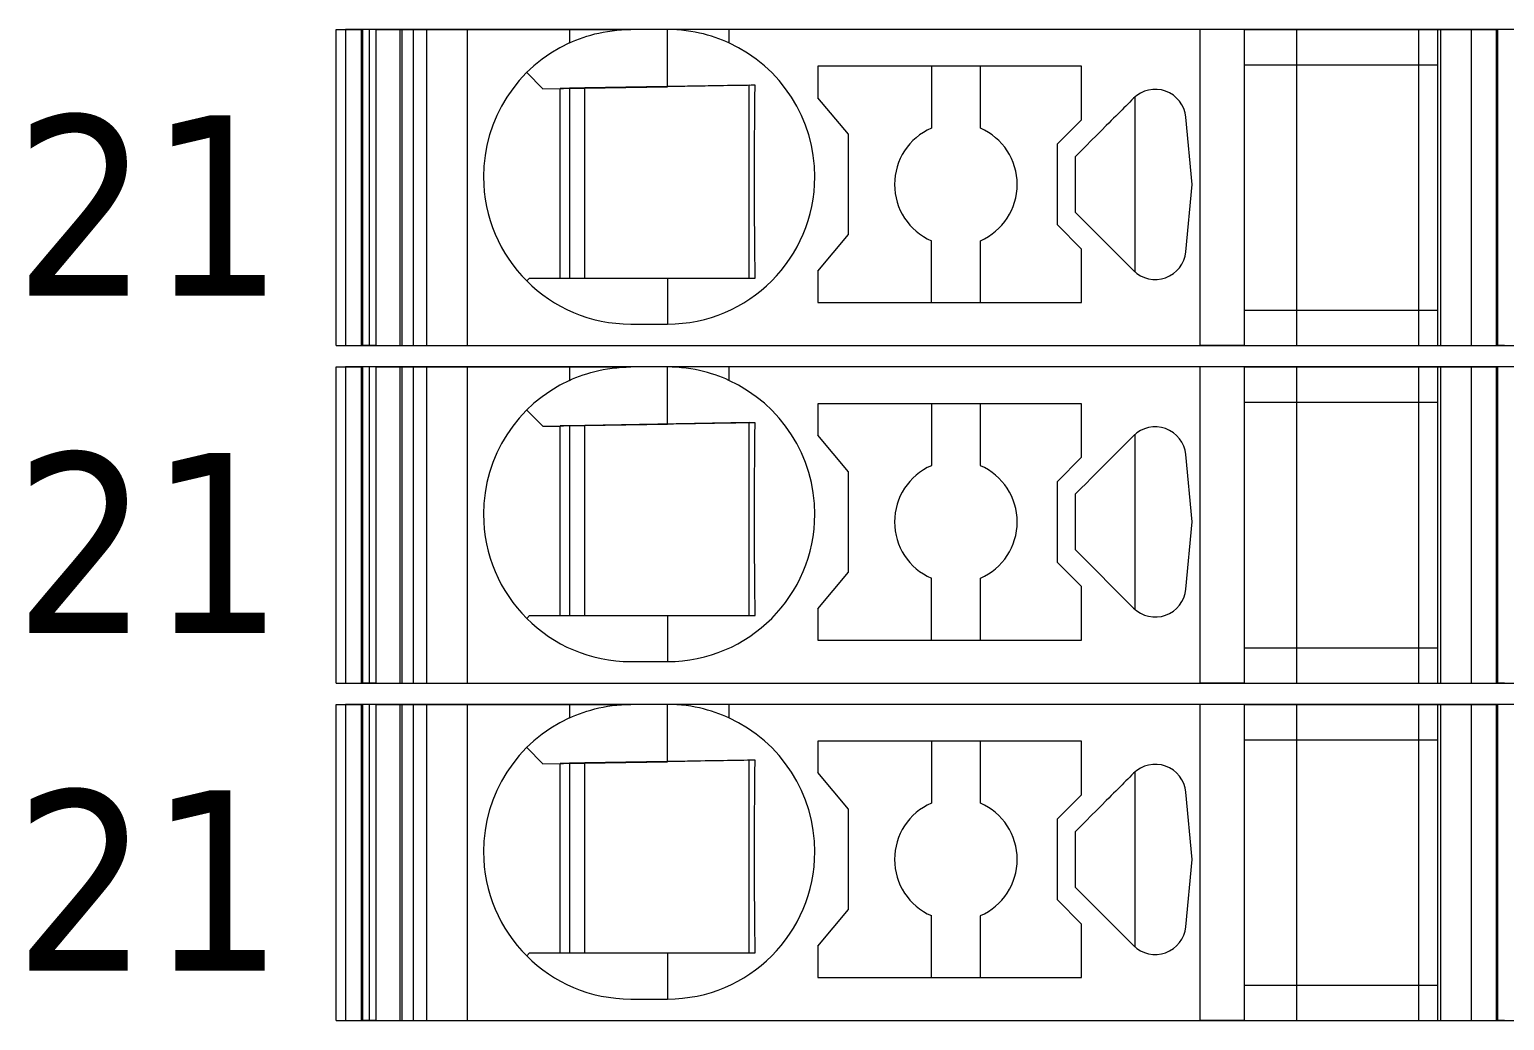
# Model space of a CAD drawing. Header units: millimetres. Extents: x 0 to 2100, y 0 to 1485.
# Drawn here: x 1216.85 to 1240.89, y 684.35 to 700.5 of the extents above; entities that cross this region are included whole.
import ezdxf
from ezdxf.enums import TextEntityAlignment as Align

# ---------------------------------------------------------------- set-up
doc = ezdxf.new("R2010")
doc.units = ezdxf.units.MM
for name, color, linetype, lineweight in [('EPLAN309', 5, 'Continuous', 5), ('EPLAN493', 5, 'Continuous', 5), ('MAIN-1', 7, 'Continuous', 5), ('MAIN-2', 7, 'Continuous', 5)]:
    doc.layers.add(name, color=color, linetype=linetype, lineweight=lineweight)
doc.styles.add('Tahoma', font='')
doc.styles.get('Tahoma').set_extended_font_data('Tahoma')

# ---------------------------------------------------------------- blocks, each defined once
blk = doc.blocks.new('EPLSYM_LibrarySPECIAL_Symbol12_Variant0_Placement8_18')
at = {"layer": 'EPLAN309', "lineweight": 13, "ltscale": 20}
blk.add_lwpolyline([(0, -5.15), (68.15, -5.15), (68.15, 0), (0, 0)], close=True, dxfattribs=at)
at = {"layer": 'EPLAN493', "color": 5, "style": 'Tahoma'}
blk.add_attdef('17_20450', text='', height=2.93475, dxfattribs=at).set_placement((0, -27.293475), align=Align.MIDDLE_RIGHT)
blk = doc.blocks.new('EPLSYM_LibrarySPECIAL_Symbol12_Variant0_Placement8_19')
at = {"layer": 'EPLAN309', "lineweight": 13, "ltscale": 20}
blk.add_lwpolyline([(0, -5.15), (68.15, -5.15), (68.15, 0), (0, 0)], close=True, dxfattribs=at)
at = {"layer": 'EPLAN493', "color": 5, "style": 'Tahoma'}
blk.add_attdef('17_20450', text='', height=2.93475, dxfattribs=at).set_placement((0, -27.293475), align=Align.MIDDLE_RIGHT)
blk = doc.blocks.new('EPLSYM_LibrarySPECIAL_Symbol12_Variant0_Placement8_20')
at = {"layer": 'EPLAN309', "lineweight": 13, "ltscale": 20}
blk.add_lwpolyline([(0, -5.15), (68.15, -5.15), (68.15, 0), (0, 0)], close=True, dxfattribs=at)
at = {"layer": 'EPLAN493', "color": 5, "style": 'Tahoma'}
blk.add_attdef('17_20450', text='', height=2.93475, dxfattribs=at).set_placement((0, -27.293475), align=Align.MIDDLE_RIGHT)

msp = doc.modelspace()

# ---------------------------------------------------------------- linework, layer by layer
at = {"layer": 'MAIN-1'}
for p, q in [((1221.85, 700.5), (1222.284, 700.5)), ((1221.85, 695.35), (1221.85, 700.5)), ((1222.393, 700.5), (1222.284, 700.5)), ((1222.284, 695.35), (1222.284, 700.5)), ((1222.501, 700.5), (1222.393, 700.5)), ((1222.393, 695.35), (1222.393, 700.5)), ((1222.501, 700.5), (1225.65, 700.5)), ((1222.501, 695.35), (1222.501, 700.5)), ((1225.65, 700.5), (1226.65, 700.5)), ((1225.65, 700.5), (1225.65, 700.282)), ((1226.063, 700.427), (1226.131, 700.443)), ((1226.131, 700.443), (1226.201, 700.458)), ((1226.201, 700.458), (1226.272, 700.47)), ((1226.272, 700.47), (1226.346, 700.481)), ((1226.346, 700.481), (1226.421, 700.489)), ((1226.421, 700.489), (1226.497, 700.495)), ((1226.497, 700.495), (1226.573, 700.499)), ((1226.573, 700.499), (1226.65, 700.5)), ((1227.25, 700.5), (1226.65, 700.5)), ((1227.327, 700.499), (1227.25, 700.5)), ((1228.25, 700.5), (1227.25, 700.5)), ((1227.25, 699.568), (1227.25, 700.5)), ((1227.403, 700.495), (1227.327, 700.499)), ((1227.479, 700.489), (1227.403, 700.495)), ((1227.554, 700.481), (1227.479, 700.489)), ((1227.628, 700.47), (1227.554, 700.481)), ((1227.699, 700.458), (1227.628, 700.47)), ((1227.769, 700.443), (1227.699, 700.458)), ((1227.837, 700.427), (1227.769, 700.443)), ((1235.932, 700.5), (1228.25, 700.5)), ((1228.25, 700.5), (1228.25, 700.282)), ((1236.65, 700.5), (1235.932, 700.5)), ((1235.932, 695.35), (1235.932, 700.5)), ((1236.65, 700.5), (1239.8, 700.5)), ((1236.65, 700.5), (1236.65, 695.35)), ((1239.8, 700.5), (1240.35, 700.5)), ((1239.8, 700.5), (1239.8, 695.35)), ((1240.35, 700.5), (1240.784, 700.5)), ((1240.35, 700.5), (1240.35, 695.35)), ((1240.893, 700.5), (1240.784, 700.5)), ((1240.784, 695.35), (1240.784, 700.5)), ((1225.65, 700.282), (1225.702, 700.305)), ((1225.702, 700.305), (1225.756, 700.327)), ((1225.756, 700.327), (1225.813, 700.349)), ((1225.813, 700.349), (1225.872, 700.37)), ((1225.872, 700.37), (1225.933, 700.39)), ((1225.933, 700.39), (1225.997, 700.409)), ((1225.997, 700.409), (1226.063, 700.427)), ((1227.903, 700.409), (1227.837, 700.427)), ((1227.967, 700.39), (1227.903, 700.409)), ((1228.028, 700.37), (1227.967, 700.39)), ((1228.087, 700.349), (1228.028, 700.37)), ((1228.144, 700.327), (1228.087, 700.349)), ((1228.198, 700.305), (1228.144, 700.327)), ((1228.25, 700.282), (1228.198, 700.305)), ((1224.953, 699.797), (1225.217, 699.533)), ((1229.7, 699.9), (1229.7, 699.389)), ((1234, 699.9), (1229.7, 699.9)), ((1231.55, 699.9), (1231.55, 698.892)), ((1232.35, 698.892), (1232.35, 699.9)), ((1234, 699.029), (1234, 699.9)), ((1236.65, 699.925), (1239.8, 699.925)), ((1225.217, 699.533), (1227.25, 699.568)), ((1225.5, 696.45), (1225.5, 699.538)), ((1225.65, 699.54), (1225.65, 696.45)), ((1225.9, 696.45), (1225.9, 699.545)), ((1227.345, 699.57), (1227.25, 699.568)), ((1227.438, 699.571), (1227.345, 699.57)), ((1227.53, 699.573), (1227.438, 699.571)), ((1227.618, 699.575), (1227.53, 699.573)), ((1227.703, 699.576), (1227.618, 699.575)), ((1227.786, 699.577), (1227.703, 699.576)), ((1227.865, 699.579), (1227.786, 699.577)), ((1227.943, 699.58), (1227.865, 699.579)), ((1228.017, 699.581), (1227.943, 699.58)), ((1228.09, 699.582), (1228.017, 699.581)), ((1228.16, 699.584), (1228.09, 699.582)), ((1228.229, 699.585), (1228.16, 699.584)), ((1228.297, 699.586), (1228.229, 699.585)), ((1228.363, 699.587), (1228.297, 699.586)), ((1228.428, 699.588), (1228.363, 699.587)), ((1228.491, 699.589), (1228.428, 699.588)), ((1228.554, 699.59), (1228.491, 699.589)), ((1228.615, 699.591), (1228.554, 699.59)), ((1228.579, 696.45), (1228.579, 699.591)), ((1228.676, 699.592), (1228.615, 699.591)), ((1228.675, 699.45), (1228.676, 699.522)), ((1228.676, 699.522), (1228.676, 699.592)), ((1228.673, 699.303), (1228.674, 699.377)), ((1228.673, 699.227), (1228.673, 699.303)), ((1228.674, 699.377), (1228.675, 699.45)), ((1230.2, 698.793), (1229.7, 699.389)), ((1234.721, 699.253), (1234.69, 699.222)), ((1234.752, 699.285), (1234.721, 699.253)), ((1234.784, 699.316), (1234.752, 699.285)), ((1234.815, 699.347), (1234.784, 699.316)), ((1234.846, 699.379), (1234.815, 699.347)), ((1234.867, 699.398), (1234.867, 696.552)), ((1228.67, 698.988), (1228.671, 699.07)), ((1228.671, 699.07), (1228.672, 699.149)), ((1228.672, 699.149), (1228.673, 699.227)), ((1233.6, 698.629), (1234, 699.029)), ((1234.483, 699.015), (1234.443, 698.975)), ((1234.521, 699.053), (1234.483, 699.015)), ((1234.558, 699.09), (1234.521, 699.053)), ((1234.594, 699.126), (1234.558, 699.09)), ((1234.627, 699.159), (1234.594, 699.126)), ((1234.658, 699.191), (1234.627, 699.159)), ((1234.69, 699.222), (1234.658, 699.191)), ((1235.802, 697.975), (1235.698, 699.072)), ((1228.669, 698.817), (1228.67, 698.904)), ((1228.669, 698.726), (1228.669, 698.817)), ((1228.67, 698.904), (1228.67, 698.988)), ((1230.2, 697.157), (1230.2, 698.793)), ((1234.242, 698.774), (1234.158, 698.69)), ((1234.323, 698.856), (1234.242, 698.774)), ((1234.402, 698.934), (1234.323, 698.856)), ((1234.443, 698.975), (1234.402, 698.934)), ((1228.667, 698.431), (1228.668, 698.534)), ((1228.668, 698.632), (1228.669, 698.726)), ((1228.668, 698.534), (1228.668, 698.632)), ((1233.6, 698.629), (1233.6, 697.321)), ((1233.986, 698.518), (1233.9, 698.432)), ((1234.072, 698.604), (1233.986, 698.518)), ((1234.158, 698.69), (1234.072, 698.604)), ((1228.667, 698.324), (1228.667, 698.431)), ((1228.667, 698.213), (1228.667, 698.324)), ((1233.9, 698.302), (1233.9, 698.432)), ((1233.9, 698.171), (1233.9, 698.302)), ((1228.667, 698.1), (1228.667, 698.213)), ((1228.667, 697.979), (1228.667, 698.1)), ((1233.9, 698.04), (1233.9, 698.171)), ((1233.9, 697.91), (1233.9, 698.04)), ((1228.667, 697.861), (1228.667, 697.979)), ((1228.667, 697.747), (1228.667, 697.861)), ((1233.9, 697.779), (1233.9, 697.91)), ((1235.698, 696.878), (1235.802, 697.975)), ((1228.668, 697.638), (1228.667, 697.747)), ((1228.668, 697.534), (1228.668, 697.638)), ((1233.9, 697.648), (1233.9, 697.779)), ((1233.9, 697.518), (1233.9, 697.648)), ((1228.669, 697.434), (1228.668, 697.534)), ((1228.669, 697.339), (1228.669, 697.434)), ((1228.67, 697.248), (1228.669, 697.339)), ((1234, 696.921), (1233.6, 697.321)), ((1233.9, 697.518), (1234.846, 696.571)), ((1228.671, 697.159), (1228.67, 697.248)), ((1228.672, 697.073), (1228.671, 697.159)), ((1228.672, 696.99), (1228.672, 697.073)), ((1229.7, 696.561), (1230.2, 697.157)), ((1228.673, 696.908), (1228.672, 696.99)), ((1228.674, 696.829), (1228.673, 696.908)), ((1231.55, 696.05), (1231.55, 697.058)), ((1232.35, 696.05), (1232.35, 697.058)), ((1234, 696.05), (1234, 696.921)), ((1228.675, 696.75), (1228.674, 696.829)), ((1228.676, 696.674), (1228.675, 696.75)), ((1228.676, 696.598), (1228.676, 696.674)), ((1228.677, 696.524), (1228.676, 696.598)), ((1225, 696.45), (1224.953, 696.403)), ((1225, 696.45), (1227.25, 696.45)), ((1227.25, 696.45), (1227.342, 696.45)), ((1227.25, 696.45), (1227.25, 695.7)), ((1227.342, 696.45), (1227.433, 696.45)), ((1227.433, 696.45), (1227.523, 696.45)), ((1227.523, 696.45), (1227.61, 696.45)), ((1227.61, 696.45), (1227.695, 696.45)), ((1227.695, 696.45), (1227.778, 696.45)), ((1227.778, 696.45), (1227.858, 696.45)), ((1227.858, 696.45), (1227.936, 696.45)), ((1227.936, 696.45), (1228.011, 696.45)), ((1228.011, 696.45), (1228.085, 696.45)), ((1228.085, 696.45), (1228.157, 696.45)), ((1228.157, 696.45), (1228.226, 696.45)), ((1228.226, 696.45), (1228.295, 696.45)), ((1228.295, 696.45), (1228.361, 696.45)), ((1228.361, 696.45), (1228.427, 696.45)), ((1228.427, 696.45), (1228.491, 696.45)), ((1228.491, 696.45), (1228.555, 696.45)), ((1228.555, 696.45), (1228.617, 696.45)), ((1228.617, 696.45), (1228.678, 696.45)), ((1228.678, 696.45), (1228.677, 696.524)), ((1229.7, 696.561), (1229.7, 696.05)), ((1229.7, 696.05), (1234, 696.05)), ((1236.65, 695.925), (1239.8, 695.925)), ((1226.65, 695.7), (1227.25, 695.7)), ((1221.85, 695.35), (1222.284, 695.35)), ((1222.393, 695.35), (1222.284, 695.35)), ((1222.501, 695.35), (1222.393, 695.35)), ((1222.501, 695.35), (1235.932, 695.35)), ((1236.65, 695.35), (1235.932, 695.35)), ((1236.65, 695.35), (1239.8, 695.35)), ((1239.8, 695.35), (1240.35, 695.35)), ((1240.35, 695.35), (1240.784, 695.35)), ((1240.893, 695.35), (1240.784, 695.35)), ((1221.85, 695), (1222.284, 695)), ((1221.85, 689.85), (1221.85, 695)), ((1222.393, 695), (1222.284, 695)), ((1222.284, 689.85), (1222.284, 695)), ((1222.501, 695), (1222.393, 695)), ((1222.393, 689.85), (1222.393, 695)), ((1222.501, 695), (1225.65, 695)), ((1222.501, 689.85), (1222.501, 695)), ((1225.65, 695), (1226.65, 695)), ((1225.65, 695), (1225.65, 694.782)), ((1225.933, 694.89), (1225.997, 694.909)), ((1225.997, 694.909), (1226.063, 694.927)), ((1226.063, 694.927), (1226.131, 694.943)), ((1226.131, 694.943), (1226.201, 694.958)), ((1226.201, 694.958), (1226.272, 694.97)), ((1226.272, 694.97), (1226.346, 694.981)), ((1226.346, 694.981), (1226.421, 694.989)), ((1226.421, 694.989), (1226.497, 694.995)), ((1226.497, 694.995), (1226.573, 694.999)), ((1226.573, 694.999), (1226.65, 695)), ((1227.25, 695), (1226.65, 695)), ((1227.327, 694.999), (1227.25, 695)), ((1228.25, 695), (1227.25, 695)), ((1227.25, 694.068), (1227.25, 695)), ((1227.403, 694.995), (1227.327, 694.999)), ((1227.479, 694.989), (1227.403, 694.995)), ((1227.554, 694.981), (1227.479, 694.989)), ((1227.628, 694.97), (1227.554, 694.981)), ((1227.699, 694.958), (1227.628, 694.97)), ((1227.769, 694.943), (1227.699, 694.958)), ((1227.837, 694.927), (1227.769, 694.943)), ((1227.903, 694.909), (1227.837, 694.927)), ((1227.967, 694.89), (1227.903, 694.909)), ((1235.932, 695), (1228.25, 695)), ((1228.25, 695), (1228.25, 694.782)), ((1236.65, 695), (1235.932, 695)), ((1235.932, 689.85), (1235.932, 695)), ((1236.65, 695), (1239.8, 695)), ((1236.65, 695), (1236.65, 689.85)), ((1239.8, 695), (1240.35, 695)), ((1239.8, 695), (1239.8, 689.85)), ((1240.35, 695), (1240.784, 695)), ((1240.35, 695), (1240.35, 689.85)), ((1240.893, 695), (1240.784, 695)), ((1240.784, 689.85), (1240.784, 695)), ((1225.65, 694.782), (1225.702, 694.805)), ((1225.702, 694.805), (1225.756, 694.827)), ((1225.756, 694.827), (1225.813, 694.849)), ((1225.813, 694.849), (1225.872, 694.87)), ((1225.872, 694.87), (1225.933, 694.89)), ((1228.028, 694.87), (1227.967, 694.89)), ((1228.087, 694.849), (1228.028, 694.87)), ((1228.144, 694.827), (1228.087, 694.849)), ((1228.198, 694.805), (1228.144, 694.827)), ((1228.25, 694.782), (1228.198, 694.805)), ((1224.953, 694.297), (1225.217, 694.033)), ((1229.7, 694.4), (1229.7, 693.889)), ((1234, 694.4), (1229.7, 694.4)), ((1231.55, 694.4), (1231.55, 693.392)), ((1232.35, 693.392), (1232.35, 694.4)), ((1234, 693.529), (1234, 694.4)), ((1236.65, 694.425), (1239.8, 694.425)), ((1225.217, 694.033), (1227.25, 694.068)), ((1225.5, 690.95), (1225.5, 694.038)), ((1225.65, 694.04), (1225.65, 690.95)), ((1225.9, 690.95), (1225.9, 694.045)), ((1227.345, 694.07), (1227.25, 694.068)), ((1227.438, 694.071), (1227.345, 694.07)), ((1227.53, 694.073), (1227.438, 694.071)), ((1227.618, 694.075), (1227.53, 694.073)), ((1227.703, 694.076), (1227.618, 694.075)), ((1227.786, 694.077), (1227.703, 694.076)), ((1227.865, 694.079), (1227.786, 694.077)), ((1227.943, 694.08), (1227.865, 694.079)), ((1228.017, 694.081), (1227.943, 694.08)), ((1228.09, 694.082), (1228.017, 694.081)), ((1228.16, 694.084), (1228.09, 694.082)), ((1228.229, 694.085), (1228.16, 694.084)), ((1228.297, 694.086), (1228.229, 694.085)), ((1228.363, 694.087), (1228.297, 694.086)), ((1228.428, 694.088), (1228.363, 694.087)), ((1228.491, 694.089), (1228.428, 694.088)), ((1228.554, 694.09), (1228.491, 694.089)), ((1228.615, 694.091), (1228.554, 694.09)), ((1228.579, 690.95), (1228.579, 694.091)), ((1228.676, 694.092), (1228.615, 694.091)), ((1228.674, 693.877), (1228.675, 693.95)), ((1228.675, 693.95), (1228.676, 694.022)), ((1228.676, 694.022), (1228.676, 694.092)), ((1228.672, 693.649), (1228.673, 693.727)), ((1228.673, 693.803), (1228.674, 693.877)), ((1228.673, 693.727), (1228.673, 693.803)), ((1230.2, 693.293), (1229.7, 693.889)), ((1234.69, 693.722), (1234.658, 693.691)), ((1234.721, 693.753), (1234.69, 693.722)), ((1234.752, 693.785), (1234.721, 693.753)), ((1234.784, 693.816), (1234.752, 693.785)), ((1234.815, 693.847), (1234.784, 693.816)), ((1234.846, 693.879), (1234.815, 693.847)), ((1234.867, 693.898), (1234.867, 691.052)), ((1228.67, 693.488), (1228.671, 693.57)), ((1228.67, 693.404), (1228.67, 693.488)), ((1228.671, 693.57), (1228.672, 693.649)), ((1233.6, 693.129), (1234, 693.529)), ((1234.443, 693.475), (1234.402, 693.434)), ((1234.483, 693.515), (1234.443, 693.475)), ((1234.521, 693.553), (1234.483, 693.515)), ((1234.558, 693.59), (1234.521, 693.553)), ((1234.594, 693.626), (1234.558, 693.59)), ((1234.627, 693.659), (1234.594, 693.626)), ((1234.658, 693.691), (1234.627, 693.659)), ((1235.802, 692.475), (1235.698, 693.572)), ((1228.668, 693.132), (1228.669, 693.226)), ((1228.669, 693.317), (1228.67, 693.404)), ((1228.669, 693.226), (1228.669, 693.317)), ((1230.2, 691.657), (1230.2, 693.293)), ((1234.242, 693.274), (1234.158, 693.19)), ((1234.323, 693.356), (1234.242, 693.274)), ((1234.402, 693.434), (1234.323, 693.356)), ((1228.667, 692.931), (1228.668, 693.034)), ((1228.668, 693.034), (1228.668, 693.132)), ((1233.6, 693.129), (1233.6, 691.821)), ((1233.986, 693.018), (1233.9, 692.932)), ((1234.072, 693.104), (1233.986, 693.018)), ((1234.158, 693.19), (1234.072, 693.104)), ((1228.667, 692.824), (1228.667, 692.931)), ((1228.667, 692.713), (1228.667, 692.824)), ((1233.9, 692.802), (1233.9, 692.932)), ((1233.9, 692.671), (1233.9, 692.802)), ((1228.667, 692.6), (1228.667, 692.713)), ((1228.667, 692.479), (1228.667, 692.6)), ((1233.9, 692.54), (1233.9, 692.671)), ((1233.9, 692.41), (1233.9, 692.54)), ((1228.667, 692.361), (1228.667, 692.479)), ((1228.667, 692.247), (1228.667, 692.361)), ((1233.9, 692.279), (1233.9, 692.41)), ((1233.9, 692.148), (1233.9, 692.279)), ((1235.698, 691.378), (1235.802, 692.475)), ((1228.668, 692.138), (1228.667, 692.247)), ((1228.668, 692.034), (1228.668, 692.138)), ((1228.669, 691.934), (1228.668, 692.034)), ((1233.9, 692.018), (1233.9, 692.148)), ((1228.669, 691.839), (1228.669, 691.934)), ((1228.67, 691.748), (1228.669, 691.839)), ((1234, 691.421), (1233.6, 691.821)), ((1233.9, 692.018), (1234.846, 691.071)), ((1228.671, 691.659), (1228.67, 691.748)), ((1228.672, 691.573), (1228.671, 691.659)), ((1228.672, 691.49), (1228.672, 691.573)), ((1229.7, 691.061), (1230.2, 691.657)), ((1231.55, 690.55), (1231.55, 691.558)), ((1232.35, 690.55), (1232.35, 691.558)), ((1228.673, 691.408), (1228.672, 691.49)), ((1228.674, 691.329), (1228.673, 691.408)), ((1228.675, 691.25), (1228.674, 691.329)), ((1234, 690.55), (1234, 691.421)), ((1228.676, 691.174), (1228.675, 691.25)), ((1228.676, 691.098), (1228.676, 691.174)), ((1228.677, 691.024), (1228.676, 691.098)), ((1229.7, 691.061), (1229.7, 690.55)), ((1225, 690.95), (1224.953, 690.903)), ((1225, 690.95), (1227.25, 690.95)), ((1227.25, 690.95), (1227.342, 690.95)), ((1227.25, 690.95), (1227.25, 690.2)), ((1227.342, 690.95), (1227.433, 690.95)), ((1227.433, 690.95), (1227.523, 690.95)), ((1227.523, 690.95), (1227.61, 690.95)), ((1227.61, 690.95), (1227.695, 690.95)), ((1227.695, 690.95), (1227.778, 690.95)), ((1227.778, 690.95), (1227.858, 690.95)), ((1227.858, 690.95), (1227.936, 690.95)), ((1227.936, 690.95), (1228.011, 690.95)), ((1228.011, 690.95), (1228.085, 690.95)), ((1228.085, 690.95), (1228.157, 690.95)), ((1228.157, 690.95), (1228.226, 690.95)), ((1228.226, 690.95), (1228.295, 690.95)), ((1228.295, 690.95), (1228.361, 690.95)), ((1228.361, 690.95), (1228.427, 690.95)), ((1228.427, 690.95), (1228.491, 690.95)), ((1228.491, 690.95), (1228.555, 690.95)), ((1228.555, 690.95), (1228.617, 690.95)), ((1228.617, 690.95), (1228.678, 690.95)), ((1228.678, 690.95), (1228.677, 691.024)), ((1229.7, 690.55), (1234, 690.55)), ((1236.65, 690.425), (1239.8, 690.425)), ((1226.65, 690.2), (1227.25, 690.2)), ((1221.85, 689.85), (1222.284, 689.85)), ((1222.393, 689.85), (1222.284, 689.85)), ((1222.501, 689.85), (1222.393, 689.85)), ((1222.501, 689.85), (1235.932, 689.85)), ((1236.65, 689.85), (1235.932, 689.85)), ((1236.65, 689.85), (1239.8, 689.85)), ((1239.8, 689.85), (1240.35, 689.85)), ((1240.35, 689.85), (1240.784, 689.85)), ((1240.893, 689.85), (1240.784, 689.85)), ((1221.85, 689.5), (1222.284, 689.5)), ((1221.85, 684.35), (1221.85, 689.5)), ((1222.393, 689.5), (1222.284, 689.5)), ((1222.284, 684.35), (1222.284, 689.5)), ((1222.501, 689.5), (1222.393, 689.5)), ((1222.393, 684.35), (1222.393, 689.5)), ((1222.501, 689.5), (1225.65, 689.5)), ((1222.501, 684.35), (1222.501, 689.5)), ((1225.65, 689.5), (1226.65, 689.5)), ((1225.65, 689.5), (1225.65, 689.282)), ((1225.872, 689.37), (1225.933, 689.39)), ((1225.933, 689.39), (1225.997, 689.409)), ((1225.997, 689.409), (1226.063, 689.427)), ((1226.063, 689.427), (1226.131, 689.443)), ((1226.131, 689.443), (1226.201, 689.458)), ((1226.201, 689.458), (1226.272, 689.47)), ((1226.272, 689.47), (1226.346, 689.481)), ((1226.346, 689.481), (1226.421, 689.489)), ((1226.421, 689.489), (1226.497, 689.495)), ((1226.497, 689.495), (1226.573, 689.499)), ((1226.573, 689.499), (1226.65, 689.5)), ((1227.25, 689.5), (1226.65, 689.5)), ((1227.327, 689.499), (1227.25, 689.5)), ((1228.25, 689.5), (1227.25, 689.5)), ((1227.25, 688.568), (1227.25, 689.5)), ((1227.403, 689.495), (1227.327, 689.499)), ((1227.479, 689.489), (1227.403, 689.495)), ((1227.554, 689.481), (1227.479, 689.489)), ((1227.628, 689.47), (1227.554, 689.481)), ((1227.699, 689.458), (1227.628, 689.47)), ((1227.769, 689.443), (1227.699, 689.458)), ((1227.837, 689.427), (1227.769, 689.443)), ((1227.903, 689.409), (1227.837, 689.427)), ((1227.967, 689.39), (1227.903, 689.409)), ((1228.028, 689.37), (1227.967, 689.39)), ((1235.932, 689.5), (1228.25, 689.5)), ((1228.25, 689.5), (1228.25, 689.282)), ((1236.65, 689.5), (1235.932, 689.5)), ((1235.932, 684.35), (1235.932, 689.5)), ((1236.65, 689.5), (1239.8, 689.5)), ((1236.65, 689.5), (1236.65, 684.35)), ((1239.8, 689.5), (1240.35, 689.5)), ((1239.8, 689.5), (1239.8, 684.35)), ((1240.35, 689.5), (1240.784, 689.5)), ((1240.35, 689.5), (1240.35, 684.35)), ((1240.893, 689.5), (1240.784, 689.5)), ((1240.784, 684.35), (1240.784, 689.5)), ((1225.65, 689.282), (1225.702, 689.305)), ((1225.702, 689.305), (1225.756, 689.327)), ((1225.756, 689.327), (1225.813, 689.349)), ((1225.813, 689.349), (1225.872, 689.37)), ((1228.087, 689.349), (1228.028, 689.37)), ((1228.144, 689.327), (1228.087, 689.349)), ((1228.198, 689.305), (1228.144, 689.327)), ((1228.25, 689.282), (1228.198, 689.305)), ((1229.7, 688.9), (1229.7, 688.389)), ((1234, 688.9), (1229.7, 688.9)), ((1231.55, 688.9), (1231.55, 687.892)), ((1232.35, 687.892), (1232.35, 688.9)), ((1234, 688.029), (1234, 688.9)), ((1236.65, 688.925), (1239.8, 688.925)), ((1224.953, 688.797), (1225.217, 688.533)), ((1225.217, 688.533), (1227.25, 688.568)), ((1225.5, 685.45), (1225.5, 688.538)), ((1225.65, 688.54), (1225.65, 685.45)), ((1225.9, 685.45), (1225.9, 688.545)), ((1227.345, 688.57), (1227.25, 688.568)), ((1227.438, 688.571), (1227.345, 688.57)), ((1227.53, 688.573), (1227.438, 688.571)), ((1227.618, 688.575), (1227.53, 688.573)), ((1227.703, 688.576), (1227.618, 688.575)), ((1227.786, 688.577), (1227.703, 688.576)), ((1227.865, 688.579), (1227.786, 688.577)), ((1227.943, 688.58), (1227.865, 688.579)), ((1228.017, 688.581), (1227.943, 688.58)), ((1228.09, 688.582), (1228.017, 688.581)), ((1228.16, 688.584), (1228.09, 688.582)), ((1228.229, 688.585), (1228.16, 688.584)), ((1228.297, 688.586), (1228.229, 688.585)), ((1228.363, 688.587), (1228.297, 688.586)), ((1228.428, 688.588), (1228.363, 688.587)), ((1228.491, 688.589), (1228.428, 688.588)), ((1228.554, 688.59), (1228.491, 688.589)), ((1228.615, 688.591), (1228.554, 688.59)), ((1228.579, 685.45), (1228.579, 688.591)), ((1228.676, 688.592), (1228.615, 688.591)), ((1228.674, 688.377), (1228.675, 688.45)), ((1228.675, 688.45), (1228.676, 688.522)), ((1228.676, 688.522), (1228.676, 688.592)), ((1228.672, 688.149), (1228.673, 688.227)), ((1228.673, 688.303), (1228.674, 688.377)), ((1228.673, 688.227), (1228.673, 688.303)), ((1230.2, 687.793), (1229.7, 688.389)), ((1234.658, 688.191), (1234.627, 688.159)), ((1234.69, 688.222), (1234.658, 688.191)), ((1234.721, 688.253), (1234.69, 688.222)), ((1234.752, 688.285), (1234.721, 688.253)), ((1234.784, 688.316), (1234.752, 688.285)), ((1234.815, 688.347), (1234.784, 688.316)), ((1234.846, 688.379), (1234.815, 688.347)), ((1234.867, 688.398), (1234.867, 685.552)), ((1228.67, 687.988), (1228.671, 688.07)), ((1228.67, 687.904), (1228.67, 687.988)), ((1228.671, 688.07), (1228.672, 688.149)), ((1233.6, 687.629), (1234, 688.029)), ((1234.443, 687.975), (1234.402, 687.934)), ((1234.483, 688.015), (1234.443, 687.975)), ((1234.521, 688.053), (1234.483, 688.015)), ((1234.558, 688.09), (1234.521, 688.053)), ((1234.594, 688.126), (1234.558, 688.09)), ((1234.627, 688.159), (1234.594, 688.126)), ((1235.802, 686.975), (1235.698, 688.072)), ((1228.668, 687.632), (1228.669, 687.726)), ((1228.669, 687.817), (1228.67, 687.904)), ((1228.669, 687.726), (1228.669, 687.817)), ((1230.2, 686.157), (1230.2, 687.793)), ((1234.242, 687.774), (1234.158, 687.69)), ((1234.323, 687.856), (1234.242, 687.774)), ((1234.402, 687.934), (1234.323, 687.856)), ((1228.667, 687.431), (1228.668, 687.534)), ((1228.668, 687.534), (1228.668, 687.632)), ((1233.6, 687.629), (1233.6, 686.321)), ((1233.986, 687.518), (1233.9, 687.432)), ((1234.072, 687.604), (1233.986, 687.518)), ((1234.158, 687.69), (1234.072, 687.604)), ((1228.667, 687.324), (1228.667, 687.431)), ((1228.667, 687.213), (1228.667, 687.324)), ((1233.9, 687.302), (1233.9, 687.432)), ((1233.9, 687.171), (1233.9, 687.302)), ((1228.667, 687.1), (1228.667, 687.213)), ((1228.667, 686.979), (1228.667, 687.1)), ((1228.667, 686.861), (1228.667, 686.979)), ((1233.9, 687.04), (1233.9, 687.171)), ((1233.9, 686.91), (1233.9, 687.04)), ((1235.698, 685.878), (1235.802, 686.975)), ((1228.667, 686.747), (1228.667, 686.861)), ((1228.668, 686.638), (1228.667, 686.747)), ((1233.9, 686.779), (1233.9, 686.91)), ((1233.9, 686.648), (1233.9, 686.779)), ((1228.668, 686.534), (1228.668, 686.638)), ((1228.669, 686.434), (1228.668, 686.534)), ((1233.9, 686.518), (1233.9, 686.648)), ((1233.9, 686.518), (1234.846, 685.571)), ((1228.669, 686.339), (1228.669, 686.434)), ((1228.67, 686.248), (1228.669, 686.339)), ((1234, 685.921), (1233.6, 686.321)), ((1228.671, 686.159), (1228.67, 686.248)), ((1228.672, 686.073), (1228.671, 686.159)), ((1228.672, 685.99), (1228.672, 686.073)), ((1229.7, 685.561), (1230.2, 686.157)), ((1231.55, 685.05), (1231.55, 686.058)), ((1232.35, 685.05), (1232.35, 686.058)), ((1228.673, 685.908), (1228.672, 685.99)), ((1228.674, 685.829), (1228.673, 685.908)), ((1228.675, 685.75), (1228.674, 685.829)), ((1234, 685.05), (1234, 685.921)), ((1228.676, 685.674), (1228.675, 685.75)), ((1228.676, 685.598), (1228.676, 685.674)), ((1228.677, 685.524), (1228.676, 685.598)), ((1229.7, 685.561), (1229.7, 685.05)), ((1225, 685.45), (1224.953, 685.403)), ((1225, 685.45), (1227.25, 685.45)), ((1227.25, 685.45), (1227.342, 685.45)), ((1227.25, 685.45), (1227.25, 684.7)), ((1227.342, 685.45), (1227.433, 685.45)), ((1227.433, 685.45), (1227.523, 685.45)), ((1227.523, 685.45), (1227.61, 685.45)), ((1227.61, 685.45), (1227.695, 685.45)), ((1227.695, 685.45), (1227.778, 685.45)), ((1227.778, 685.45), (1227.858, 685.45)), ((1227.858, 685.45), (1227.936, 685.45)), ((1227.936, 685.45), (1228.011, 685.45)), ((1228.011, 685.45), (1228.085, 685.45)), ((1228.085, 685.45), (1228.157, 685.45)), ((1228.157, 685.45), (1228.226, 685.45)), ((1228.226, 685.45), (1228.295, 685.45)), ((1228.295, 685.45), (1228.361, 685.45)), ((1228.361, 685.45), (1228.427, 685.45)), ((1228.427, 685.45), (1228.491, 685.45)), ((1228.491, 685.45), (1228.555, 685.45)), ((1228.555, 685.45), (1228.617, 685.45)), ((1228.617, 685.45), (1228.678, 685.45)), ((1228.678, 685.45), (1228.677, 685.524)), ((1229.7, 685.05), (1234, 685.05)), ((1236.65, 684.925), (1239.8, 684.925)), ((1226.65, 684.7), (1227.25, 684.7)), ((1221.85, 684.35), (1222.284, 684.35)), ((1222.393, 684.35), (1222.284, 684.35)), ((1222.501, 684.35), (1222.393, 684.35)), ((1222.501, 684.35), (1235.932, 684.35)), ((1236.65, 684.35), (1235.932, 684.35)), ((1236.65, 684.35), (1239.8, 684.35)), ((1239.8, 684.35), (1240.35, 684.35)), ((1240.35, 684.35), (1240.784, 684.35)), ((1240.893, 684.35), (1240.784, 684.35))]:
    msp.add_line(p, q, dxfattribs=at)
for centre, radius, start, end in [((1226.65, 698.1), 2.4, 114.6244, 180), ((1227.25, 698.1), 2.4, 0, 65.3756), ((1235.2, 699.025), 0.5, 5.4404, 135), ((1231.95, 697.975), 1, 113.5782, 180), ((1231.95, 697.975), 1, 0, 66.4218), ((1226.65, 698.1), 2.4, 180, 270), ((1227.25, 698.1), 2.4, 270, 0), ((1231.95, 697.975), 1, 180, 246.4218), ((1231.95, 697.975), 1, 293.5782, 0), ((1235.2, 696.925), 0.5, 225, 354.5596), ((1226.65, 692.6), 2.4, 114.6244, 180), ((1227.25, 692.6), 2.4, 0, 65.3756), ((1235.2, 693.525), 0.5, 5.4404, 135), ((1231.95, 692.475), 1, 113.5782, 180), ((1231.95, 692.475), 1, 0, 66.4218), ((1226.65, 692.6), 2.4, 180, 270), ((1227.25, 692.6), 2.4, 270, 0), ((1231.95, 692.475), 1, 180, 246.4218), ((1231.95, 692.475), 1, 293.5782, 0), ((1235.2, 691.425), 0.5, 225, 354.5596), ((1226.65, 687.1), 2.4, 114.6244, 180), ((1227.25, 687.1), 2.4, 0, 65.3756), ((1235.2, 688.025), 0.5, 5.4404, 135), ((1231.95, 686.975), 1, 113.5782, 180), ((1231.95, 686.975), 1, 0, 66.4218), ((1226.65, 687.1), 2.4, 180, 270), ((1227.25, 687.1), 2.4, 270, 0), ((1231.95, 686.975), 1, 180, 246.4218), ((1231.95, 686.975), 1, 293.5782, 0), ((1235.2, 685.925), 0.5, 225, 354.5596)]:
    msp.add_arc(centre, radius, start, end, dxfattribs=at)
at = {"layer": 'MAIN-2'}
for p, q in [((1222.256, 700.5), (1222.256, 695.35)), ((1222.889, 695.35), (1222.889, 700.5)), ((1222.917, 700.5), (1222.917, 695.35)), ((1223.102, 700.5), (1223.102, 695.35)), ((1223.32, 700.5), (1223.32, 695.35)), ((1223.981, 700.5), (1223.981, 695.35)), ((1237.506, 695.35), (1237.506, 700.5)), ((1239.491, 700.5), (1239.491, 695.35)), ((1239.85, 700.5), (1239.85, 695.35)), ((1240.756, 700.5), (1240.756, 695.35)), ((1225.217, 699.533), (1225.5, 699.538)), ((1225.65, 699.542), (1225.5, 699.539)), ((1225.5, 699.539), (1225.5, 699.538)), ((1225.5, 699.538), (1225.5, 699.538)), ((1225.9, 699.548), (1225.65, 699.543)), ((1225.65, 699.542), (1225.65, 699.543)), ((1225.65, 699.542), (1225.65, 699.54)), ((1225.9, 699.553), (1228.579, 699.6)), ((1225.9, 699.548), (1225.9, 699.553)), ((1225.9, 699.545), (1225.9, 699.548)), ((1228.579, 699.6), (1228.676, 699.592)), ((1228.579, 699.591), (1228.579, 699.6)), ((1225.65, 696.45), (1225.65, 696.45)), ((1225.9, 696.45), (1225.9, 696.45)), ((1222.256, 695), (1222.256, 689.85)), ((1222.889, 689.85), (1222.889, 695)), ((1222.917, 695), (1222.917, 689.85)), ((1223.102, 695), (1223.102, 689.85)), ((1223.32, 695), (1223.32, 689.85)), ((1223.981, 695), (1223.981, 689.85)), ((1237.506, 689.85), (1237.506, 695)), ((1239.491, 695), (1239.491, 689.85)), ((1239.85, 695), (1239.85, 689.85)), ((1240.756, 695), (1240.756, 689.85)), ((1225.217, 694.033), (1225.5, 694.038)), ((1225.65, 694.042), (1225.5, 694.039)), ((1225.5, 694.039), (1225.5, 694.038)), ((1225.5, 694.038), (1225.5, 694.038)), ((1225.9, 694.048), (1225.65, 694.043)), ((1225.65, 694.042), (1225.65, 694.043)), ((1225.65, 694.042), (1225.65, 694.04)), ((1225.9, 694.053), (1228.579, 694.1)), ((1225.9, 694.048), (1225.9, 694.053)), ((1225.9, 694.045), (1225.9, 694.048)), ((1228.579, 694.1), (1228.676, 694.092)), ((1228.579, 694.091), (1228.579, 694.1)), ((1225.65, 690.95), (1225.65, 690.95)), ((1225.9, 690.95), (1225.9, 690.95)), ((1222.256, 689.5), (1222.256, 684.35)), ((1222.889, 684.35), (1222.889, 689.5)), ((1222.917, 689.5), (1222.917, 684.35)), ((1223.102, 689.5), (1223.102, 684.35)), ((1223.32, 689.5), (1223.32, 684.35)), ((1223.981, 689.5), (1223.981, 684.35)), ((1237.506, 684.35), (1237.506, 689.5)), ((1239.491, 689.5), (1239.491, 684.35)), ((1239.85, 689.5), (1239.85, 684.35)), ((1240.756, 689.5), (1240.756, 684.35)), ((1225.217, 688.533), (1225.5, 688.538)), ((1225.65, 688.542), (1225.5, 688.539)), ((1225.5, 688.539), (1225.5, 688.538)), ((1225.5, 688.538), (1225.5, 688.538)), ((1225.9, 688.548), (1225.65, 688.543)), ((1225.65, 688.542), (1225.65, 688.543)), ((1225.65, 688.542), (1225.65, 688.54)), ((1225.9, 688.553), (1228.579, 688.6)), ((1225.9, 688.548), (1225.9, 688.553)), ((1225.9, 688.545), (1225.9, 688.548)), ((1228.579, 688.6), (1228.676, 688.592)), ((1228.579, 688.591), (1228.579, 688.6)), ((1225.65, 685.45), (1225.65, 685.45)), ((1225.9, 685.45), (1225.9, 685.45))]:
    msp.add_line(p, q, dxfattribs=at)

# ---------------------------------------------------------------- block references
ref = msp.add_blockref('EPLSYM_LibrarySPECIAL_Symbol12_Variant0_Placement8_18', (1222, 700.5))
ref.add_attrib('17_20450', '21', dxfattribs={"layer": 'EPLAN493', "color": 5, "height": 2.9348, "style": 'Tahoma'}).set_placement((1221, 697.632), align=Align.MIDDLE_RIGHT)
ref = msp.add_blockref('EPLSYM_LibrarySPECIAL_Symbol12_Variant0_Placement8_19', (1222, 695))
ref.add_attrib('17_20450', '21', dxfattribs={"layer": 'EPLAN493', "color": 5, "height": 2.9348, "style": 'Tahoma'}).set_placement((1221, 692.132), align=Align.MIDDLE_RIGHT)
ref = msp.add_blockref('EPLSYM_LibrarySPECIAL_Symbol12_Variant0_Placement8_20', (1222, 689.5))
ref.add_attrib('17_20450', '21', dxfattribs={"layer": 'EPLAN493', "color": 5, "height": 2.9348, "style": 'Tahoma'}).set_placement((1221, 686.632), align=Align.MIDDLE_RIGHT)

doc.saveas('drawing.dxf')
